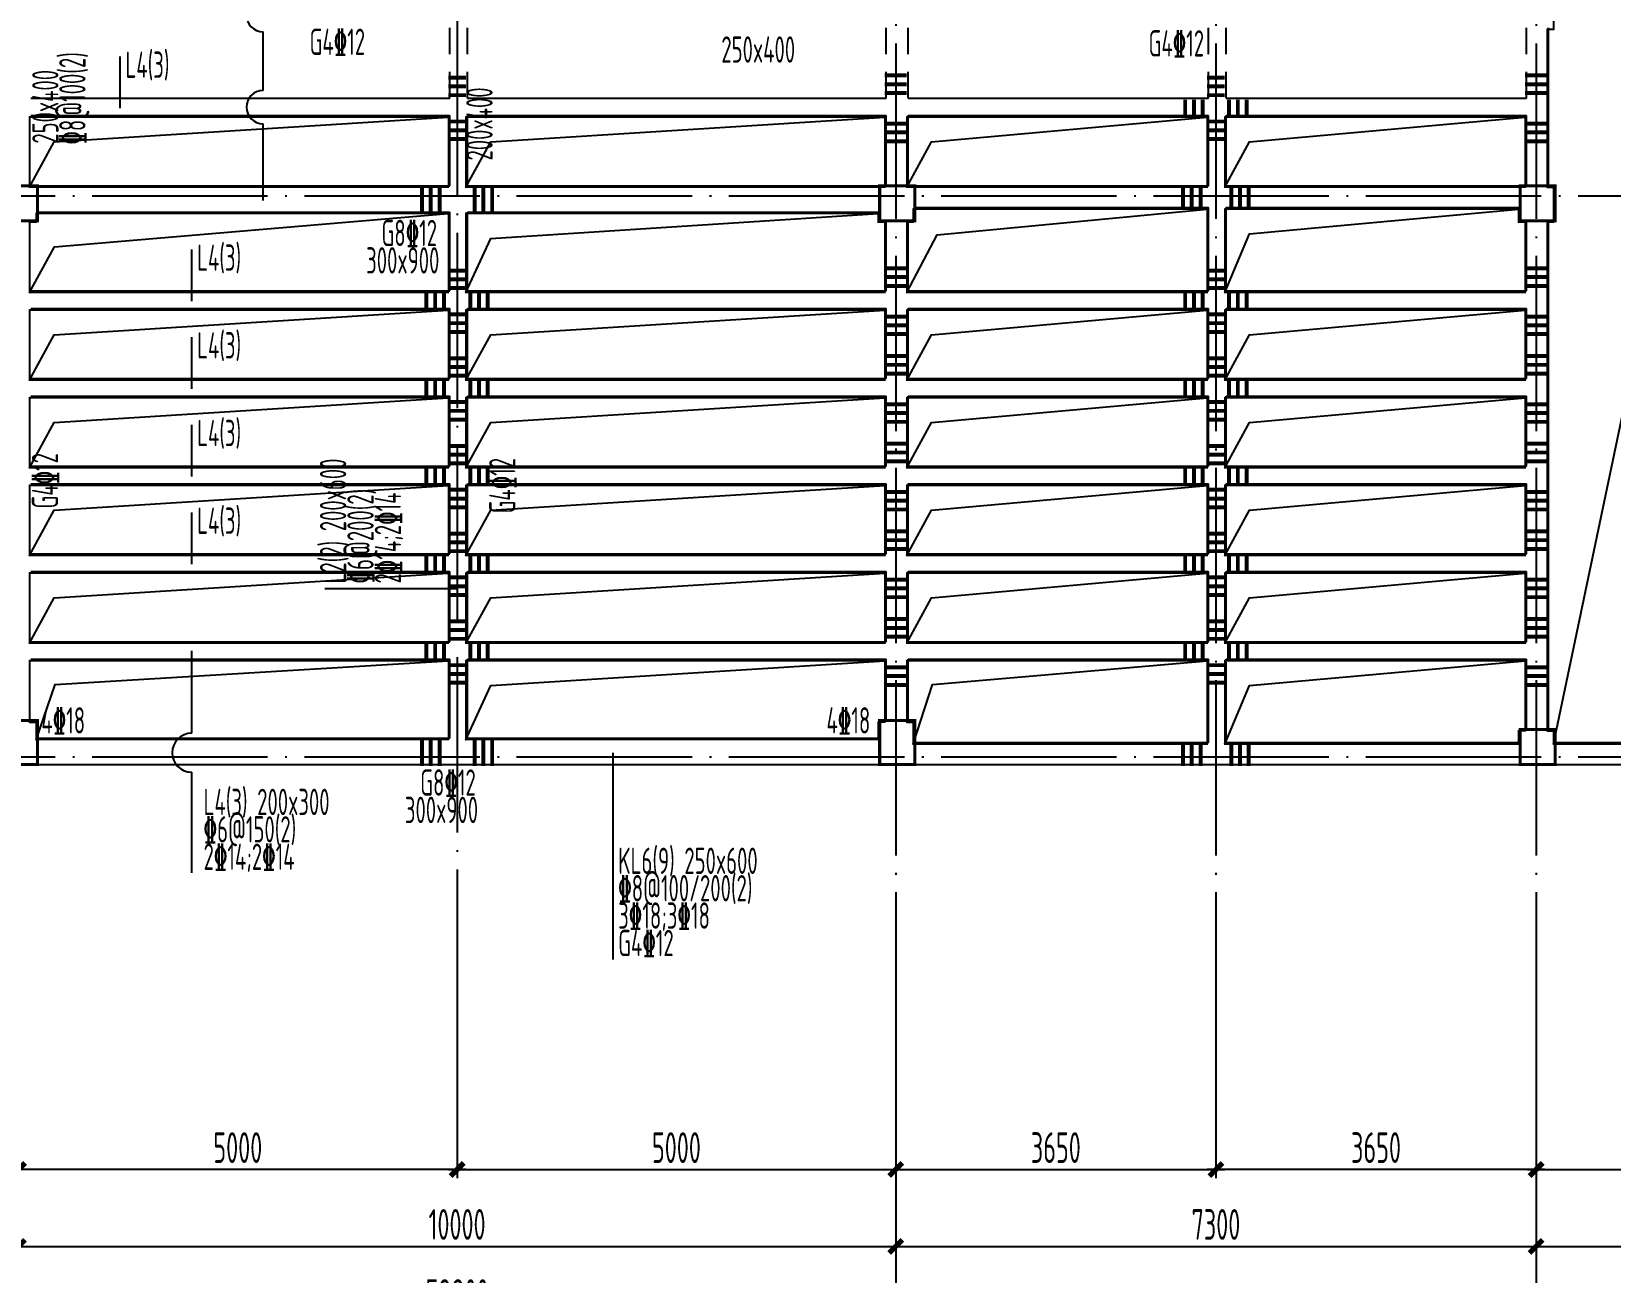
# Model space of a CAD drawing. Extents: x -472319 to -112444, y -516749 to -5704.
# Drawn here: x -184100 to -166102, y -383615 to -369464 of the extents above; entities that cross this region are included whole.
import ezdxf

# ---------------------------------------------------------------- set-up
doc = ezdxf.new("R2010")
doc.units = 0
doc.header["$LTSCALE"] = 100
doc.header["$MEASUREMENT"] = 0
for name, pattern in [('3', [5, 3, -2]), ('CENTER', [2, 1.25, -0.25, 0.25, -0.25]), ('DOTE', [2.42, 2, -0.2, 0.02, -0.2])]:
    doc.linetypes.add(name, pattern=pattern)
for name, color, linetype in [('1301', 24, 'Continuous'), ('AXIS', 3, 'Continuous'), ('DOTE', 1, 'CENTER'), ('S_BEAM', 4, 'Continuous'), ('S_BEAMDASH', 134, '3'), ('S_BEAMDIMLOCAL', 7, 'Continuous'), ('S_BEAMDIMLOCALVER', 7, 'Continuous'), ('S_BEAMDIMMASS', 2, 'Continuous'), ('S_BEAMDIMMASSVER', 2, 'Continuous'), ('S_CL', 2, 'Continuous'), ('S_HOLE', 253, 'Continuous'), ('S_SUBBEAMHOOP', 1, 'Continuous'), ('S_SUBBEAMLABEL', 7, 'Continuous'), ('洞口边线', 7, 'Continuous')]:
    doc.layers.add(name, color=color, linetype=linetype)
doc.styles.add('HZ', font='tssdeng.shx', dxfattribs={"width": 0.6, "height": 350, "bigfont": 'a.shx'})
doc.styles.get("Standard").update_dxf_attribs({"font": 'tssdeng.shx', "width": 0.6, "bigfont": 'a.shx'})
doc.dimstyles.new('DIMN', dxfattribs={"dimtxt": 350, "dimasz": 150, "dimexe": 100, "dimexo": 100, "dimgap": 75, "dimtad": 1, "dimdec": 0, "dimzin": 0, "dimdsep": 46, "dimtxsty": 'HZ', "dimblk": 'ARCHTICK', "dimcen": 0.09, "dimdle": 100, "dimclrd": 3, "dimclre": 3, "dimclrt": 7, "dimazin": 2, "dimtfac": 1, "dimtdec": 0, "dimtmove": 2, "dimatfit": 3, "dimldrblk": 'ARCHTICK', "dimfxl": 1, "dimtolj": 1, "dimtzin": 0, "dimarcsym": 0})

# ---------------------------------------------------------------- blocks, each defined once
blk = doc.blocks.new('_ArchTick')
at = {"color": 0, "linetype": 'ByBlock', "const_width": 0.4}
blk.add_lwpolyline([(-0.5, -0.5), (0.5, 0.5)], dxfattribs=at)
blk = doc.blocks.new('*D1414')
at = {"layer": 'AXIS', "color": 3, "lineweight": -2, "transparency": 16777216}
for p, q in [((-184249, -382170), (-184249, -383418)), ((-174249, -382170), (-174249, -383418)), ((-184349, -383318), (-174149, -383318))]:
    blk.add_line(p, q, dxfattribs=at)
at = {"layer": 'Defpoints', "color": 0, "transparency": 16777216}
for p in [(-184249, -382070), (-174249, -382070), (-174249, -383318)]:
    blk.add_point(p, dxfattribs=at)
at = {"layer": 'AXIS', "color": 3, "lineweight": -2, "transparency": 16777216, "xscale": 150, "yscale": 150, "zscale": 150, "rotation": 180}
blk.add_blockref('_ArchTick', (-184249, -383318), dxfattribs=at)
at = {"layer": 'AXIS', "color": 3, "lineweight": -2, "transparency": 16777216, "xscale": 150, "yscale": 150, "zscale": 150}
blk.add_blockref('_ArchTick', (-174249, -383318), dxfattribs=at)
at = {"layer": 'AXIS', "color": 7, "transparency": 16777216, "insert": (-179249, -383068), "char_height": 350, "attachment_point": 5, "style": 'HZ'}
blk.add_mtext('\\A1;10000', dxfattribs=at)
blk = doc.blocks.new('*D1415')
at = {"layer": 'AXIS', "color": 3, "lineweight": -2, "transparency": 16777216}
for p, q in [((-174249, -382170), (-174249, -383418)), ((-166949, -382170), (-166949, -383418)), ((-174349, -383318), (-166849, -383318))]:
    blk.add_line(p, q, dxfattribs=at)
at = {"layer": 'Defpoints', "color": 0, "transparency": 16777216}
for p in [(-174249, -382070), (-166949, -382070), (-166949, -383318)]:
    blk.add_point(p, dxfattribs=at)
at = {"layer": 'AXIS', "color": 3, "lineweight": -2, "transparency": 16777216, "xscale": 150, "yscale": 150, "zscale": 150, "rotation": 180}
blk.add_blockref('_ArchTick', (-174249, -383318), dxfattribs=at)
at = {"layer": 'AXIS', "color": 3, "lineweight": -2, "transparency": 16777216, "xscale": 150, "yscale": 150, "zscale": 150}
blk.add_blockref('_ArchTick', (-166949, -383318), dxfattribs=at)
at = {"layer": 'AXIS', "color": 7, "transparency": 16777216, "insert": (-170599, -383068), "char_height": 350, "attachment_point": 5, "style": 'HZ'}
blk.add_mtext('\\A1;7300', dxfattribs=at)
blk = doc.blocks.new('*D1416')
at = {"layer": 'AXIS', "color": 3, "lineweight": -2, "transparency": 16777216}
for p, q in [((-166949, -382170), (-166949, -383418)), ((-159649, -382170), (-159649, -383418)), ((-167049, -383318), (-159549, -383318))]:
    blk.add_line(p, q, dxfattribs=at)
at = {"layer": 'Defpoints', "color": 0, "transparency": 16777216}
for p in [(-166949, -382070), (-159649, -382070), (-159649, -383318)]:
    blk.add_point(p, dxfattribs=at)
at = {"layer": 'AXIS', "color": 3, "lineweight": -2, "transparency": 16777216, "xscale": 150, "yscale": 150, "zscale": 150, "rotation": 180}
blk.add_blockref('_ArchTick', (-166949, -383318), dxfattribs=at)
at = {"layer": 'AXIS', "color": 3, "lineweight": -2, "transparency": 16777216, "xscale": 150, "yscale": 150, "zscale": 150}
blk.add_blockref('_ArchTick', (-159649, -383318), dxfattribs=at)
at = {"layer": 'AXIS', "color": 7, "transparency": 16777216, "insert": (-163299, -383068), "char_height": 350, "attachment_point": 5, "style": 'HZ'}
blk.add_mtext('\\A1;7300', dxfattribs=at)
blk = doc.blocks.new('*D1419')
at = {"layer": 'AXIS', "color": 3, "lineweight": -2, "transparency": 16777216}
for p, q in [((-209149, -382170), (-209149, -384218)), ((-149349, -382170), (-149349, -384218)), ((-209249, -384118), (-149249, -384118))]:
    blk.add_line(p, q, dxfattribs=at)
at = {"layer": 'Defpoints', "color": 0, "transparency": 16777216}
for p in [(-209149, -382070), (-149349, -382070), (-149349, -384118)]:
    blk.add_point(p, dxfattribs=at)
at = {"layer": 'AXIS', "color": 3, "lineweight": -2, "transparency": 16777216, "xscale": 150, "yscale": 150, "zscale": 150, "rotation": 180}
blk.add_blockref('_ArchTick', (-209149, -384118), dxfattribs=at)
at = {"layer": 'AXIS', "color": 3, "lineweight": -2, "transparency": 16777216, "xscale": 150, "yscale": 150, "zscale": 150}
blk.add_blockref('_ArchTick', (-149349, -384118), dxfattribs=at)
at = {"layer": 'AXIS', "color": 7, "transparency": 16777216, "insert": (-179249, -383868), "char_height": 350, "attachment_point": 5, "style": 'HZ'}
blk.add_mtext('\\A1;59800', dxfattribs=at)
blk = doc.blocks.new('*D1468')
at = {"layer": '1301', "color": 3, "lineweight": -2, "transparency": 16777216}
for p, q in [((-184249, -380868), (-184249, -382542)), ((-179249, -380868), (-179249, -382542)), ((-179149, -382442), (-184349, -382442))]:
    blk.add_line(p, q, dxfattribs=at)
at = {"layer": 'Defpoints', "color": 0, "transparency": 16777216}
for p in [(-184249, -380768), (-179249, -380768), (-184249, -382442)]:
    blk.add_point(p, dxfattribs=at)
at = {"layer": '1301', "color": 3, "lineweight": -2, "transparency": 16777216, "xscale": 150, "yscale": 150, "zscale": 150, "rotation": 180}
blk.add_blockref('_ArchTick', (-184249, -382442), dxfattribs=at)
at = {"layer": '1301', "color": 3, "lineweight": -2, "transparency": 16777216, "xscale": 150, "yscale": 150, "zscale": 150}
blk.add_blockref('_ArchTick', (-179249, -382442), dxfattribs=at)
at = {"layer": '1301', "color": 7, "transparency": 16777216, "insert": (-181749, -382192), "char_height": 350, "attachment_point": 5, "style": 'HZ'}
blk.add_mtext('\\A1;5000', dxfattribs=at)
blk = doc.blocks.new('*D1469')
at = {"layer": '1301', "color": 3, "lineweight": -2, "transparency": 16777216}
for p, q in [((-179249, -380868), (-179249, -382542)), ((-174249, -380868), (-174249, -382542)), ((-179349, -382442), (-174149, -382442))]:
    blk.add_line(p, q, dxfattribs=at)
at = {"layer": 'Defpoints', "color": 0, "transparency": 16777216}
for p in [(-179249, -380768), (-174249, -380768), (-174249, -382442)]:
    blk.add_point(p, dxfattribs=at)
at = {"layer": '1301', "color": 3, "lineweight": -2, "transparency": 16777216, "xscale": 150, "yscale": 150, "zscale": 150, "rotation": 180}
blk.add_blockref('_ArchTick', (-179249, -382442), dxfattribs=at)
at = {"layer": '1301', "color": 3, "lineweight": -2, "transparency": 16777216, "xscale": 150, "yscale": 150, "zscale": 150}
blk.add_blockref('_ArchTick', (-174249, -382442), dxfattribs=at)
at = {"layer": '1301', "color": 7, "transparency": 16777216, "insert": (-176749, -382192), "char_height": 350, "attachment_point": 5, "style": 'HZ'}
blk.add_mtext('\\A1;5000', dxfattribs=at)
blk = doc.blocks.new('*D1424')
at = {"layer": '1301', "color": 3, "lineweight": -2, "transparency": 16777216}
for p, q in [((-170599, -380860), (-170599, -382542)), ((-166949, -380860), (-166949, -382542)), ((-166849, -382442), (-170699, -382442))]:
    blk.add_line(p, q, dxfattribs=at)
at = {"layer": 'Defpoints', "color": 0, "transparency": 16777216}
for p in [(-170599, -380760), (-166949, -380760), (-170599, -382442)]:
    blk.add_point(p, dxfattribs=at)
at = {"layer": '1301', "color": 3, "lineweight": -2, "transparency": 16777216, "xscale": 150, "yscale": 150, "zscale": 150, "rotation": 180}
blk.add_blockref('_ArchTick', (-170599, -382442), dxfattribs=at)
at = {"layer": '1301', "color": 3, "lineweight": -2, "transparency": 16777216, "xscale": 150, "yscale": 150, "zscale": 150}
blk.add_blockref('_ArchTick', (-166949, -382442), dxfattribs=at)
at = {"layer": '1301', "color": 7, "transparency": 16777216, "insert": (-168774, -382192), "char_height": 350, "attachment_point": 5, "style": 'HZ'}
blk.add_mtext('\\A1;3650', dxfattribs=at)
blk = doc.blocks.new('*D1425')
at = {"layer": '1301', "color": 3, "lineweight": -2, "transparency": 16777216}
for p, q in [((-174249, -380860), (-174249, -382542)), ((-170599, -380860), (-170599, -382542)), ((-174349, -382442), (-170499, -382442))]:
    blk.add_line(p, q, dxfattribs=at)
at = {"layer": 'Defpoints', "color": 0, "transparency": 16777216}
for p in [(-174249, -380760), (-170599, -380760), (-170599, -382442)]:
    blk.add_point(p, dxfattribs=at)
at = {"layer": '1301', "color": 3, "lineweight": -2, "transparency": 16777216, "xscale": 150, "yscale": 150, "zscale": 150, "rotation": 180}
blk.add_blockref('_ArchTick', (-174249, -382442), dxfattribs=at)
at = {"layer": '1301', "color": 3, "lineweight": -2, "transparency": 16777216, "xscale": 150, "yscale": 150, "zscale": 150}
blk.add_blockref('_ArchTick', (-170599, -382442), dxfattribs=at)
at = {"layer": '1301', "color": 7, "transparency": 16777216, "insert": (-172424, -382192), "char_height": 350, "attachment_point": 5, "style": 'HZ'}
blk.add_mtext('\\A1;3650', dxfattribs=at)
blk = doc.blocks.new('*D1427')
at = {"layer": '1301', "color": 3, "lineweight": -2, "transparency": 16777216}
for p, q in [((-166949, -380860), (-166949, -382542)), ((-163299, -380860), (-163299, -382542)), ((-167049, -382442), (-163199, -382442))]:
    blk.add_line(p, q, dxfattribs=at)
at = {"layer": 'Defpoints', "color": 0, "transparency": 16777216}
for p in [(-166949, -380760), (-163299, -380760), (-163299, -382442)]:
    blk.add_point(p, dxfattribs=at)
at = {"layer": '1301', "color": 3, "lineweight": -2, "transparency": 16777216, "xscale": 150, "yscale": 150, "zscale": 150, "rotation": 180}
blk.add_blockref('_ArchTick', (-166949, -382442), dxfattribs=at)
at = {"layer": '1301', "color": 3, "lineweight": -2, "transparency": 16777216, "xscale": 150, "yscale": 150, "zscale": 150}
blk.add_blockref('_ArchTick', (-163299, -382442), dxfattribs=at)
at = {"layer": '1301', "color": 7, "transparency": 16777216, "insert": (-165124, -382192), "char_height": 350, "attachment_point": 5, "style": 'HZ'}
blk.add_mtext('\\A1;3650', dxfattribs=at)

msp = doc.modelspace()

# ---------------------------------------------------------------- linework, layer by layer
at = {"layer": 'AXIS'}
for p, q in [((-174249.329, -382070.283), (-174249.329, -384482.578)), ((-166949.329, -382070.283), (-166949.329, -384482.578))]:
    msp.add_line(p, q, dxfattribs=at)
at = {"layer": 'DOTE', "linetype": 'DOTE', "ltscale": 10}
for p, q in [((-174249.329, -359920.242), (-174249.329, -382070.283)), ((-170599.329, -359920.242), (-170599.329, -382070.283)), ((-166949.329, -359920.242), (-166949.329, -382070.283)), ((-179249.329, -369339.891), (-179249.329, -382070.283)), ((-147530.518, -371339.891), (-210823.148, -371339.891)), ((-147530.518, -377739.891), (-210823.148, -377739.891))]:
    msp.add_line(p, q, dxfattribs=at)
at = {"layer": 'S_BEAM'}
for p, q in [((-166806.828, -370322.391), (-166806.828, -369422.391)), ((-184106.83, -370222.391), (-179331.828, -370222.391)), ((-179131.828, -370222.391), (-174356.828, -370222.391)), ((-174106.828, -370222.391), (-170681.828, -370222.391)), ((-170481.828, -370222.391), (-167056.828, -370222.391)), ((-166806.828, -371222.391), (-166806.828, -370322.391)), ((-184106.83, -370422.391), (-179331.828, -370422.391)), ((-179331.828, -371222.391), (-179331.828, -370422.391)), ((-179131.828, -371222.391), (-179131.828, -370422.391)), ((-179131.828, -370422.391), (-174356.828, -370422.391)), ((-174356.828, -371222.391), (-174356.828, -370422.391)), ((-174106.828, -371222.391), (-174106.828, -370422.391)), ((-174106.828, -370422.391), (-170681.828, -370422.391)), ((-170681.828, -371222.391), (-170681.828, -370422.391)), ((-170481.828, -371222.391), (-170481.828, -370422.391)), ((-170481.828, -370422.391), (-167056.828, -370422.391)), ((-167056.828, -371222.391), (-167056.828, -370422.391)), ((-184031.83, -371222.391), (-179331.828, -371222.391)), ((-179131.828, -371222.391), (-174431.828, -371222.391)), ((-174031.828, -371222.391), (-170681.828, -371222.391)), ((-170481.828, -371222.391), (-167131.828, -371222.391)), ((-174031.828, -371472.391), (-170681.828, -371472.391)), ((-170681.828, -372422.391), (-170681.828, -371472.391)), ((-170481.828, -371472.391), (-167131.828, -371472.391)), ((-170481.828, -372422.391), (-170481.828, -371472.391)), ((-184031.83, -371522.391), (-179331.828, -371522.391)), ((-179331.828, -372422.391), (-179331.828, -371522.391)), ((-179131.828, -371522.391), (-174431.828, -371522.391)), ((-179131.828, -372422.391), (-179131.828, -371522.391)), ((-174356.828, -372422.391), (-174356.828, -371622.391)), ((-174106.828, -372422.391), (-174106.828, -371622.391)), ((-167056.828, -372422.391), (-167056.828, -371622.391)), ((-166806.828, -372522.391), (-166806.828, -371622.391)), ((-184106.83, -372422.391), (-179331.828, -372422.391)), ((-179131.828, -372422.391), (-174356.828, -372422.391)), ((-174106.828, -372422.391), (-170681.828, -372422.391)), ((-170481.828, -372422.391), (-167056.828, -372422.391)), ((-166806.828, -373522.391), (-166806.828, -372522.391)), ((-184106.83, -372622.391), (-179331.828, -372622.391)), ((-179331.828, -373422.391), (-179331.828, -372622.391)), ((-179131.828, -373422.391), (-179131.828, -372622.391)), ((-179131.828, -372622.391), (-174356.828, -372622.391)), ((-174356.828, -373422.391), (-174356.828, -372622.391)), ((-174106.828, -373422.391), (-174106.828, -372622.391)), ((-174106.828, -372622.391), (-170681.828, -372622.391)), ((-170681.828, -373422.391), (-170681.828, -372622.391)), ((-170481.828, -373422.391), (-170481.828, -372622.391)), ((-170481.828, -372622.391), (-167056.828, -372622.391)), ((-167056.828, -373422.391), (-167056.828, -372622.391)), ((-184106.83, -373422.391), (-179331.828, -373422.391)), ((-179131.828, -373422.391), (-174356.828, -373422.391)), ((-174106.828, -373422.391), (-170681.828, -373422.391)), ((-170481.828, -373422.391), (-167056.828, -373422.391)), ((-184106.83, -373622.391), (-179331.828, -373622.391)), ((-179331.828, -374422.391), (-179331.828, -373622.391)), ((-179131.828, -374422.391), (-179131.828, -373622.391)), ((-179131.828, -373622.391), (-174356.828, -373622.391)), ((-174356.828, -374422.391), (-174356.828, -373622.391)), ((-174106.828, -374422.391), (-174106.828, -373622.391)), ((-174106.828, -373622.391), (-170681.828, -373622.391)), ((-170681.828, -374422.391), (-170681.828, -373622.391)), ((-170481.828, -374422.391), (-170481.828, -373622.391)), ((-170481.828, -373622.391), (-167056.828, -373622.391)), ((-167056.828, -374422.391), (-167056.828, -373622.391)), ((-166806.828, -374522.391), (-166806.828, -373522.391)), ((-184106.83, -374422.391), (-179331.828, -374422.391)), ((-179131.828, -374422.391), (-174356.828, -374422.391)), ((-174106.828, -374422.391), (-170681.828, -374422.391)), ((-170481.828, -374422.391), (-167056.828, -374422.391)), ((-166806.828, -375522.391), (-166806.828, -374522.391)), ((-184106.83, -374622.391), (-179331.828, -374622.391)), ((-179331.828, -375422.391), (-179331.828, -374622.391)), ((-179131.828, -375422.391), (-179131.828, -374622.391)), ((-179131.828, -374622.391), (-174356.828, -374622.391)), ((-174356.828, -375422.391), (-174356.828, -374622.391)), ((-174106.828, -375422.391), (-174106.828, -374622.391)), ((-174106.828, -374622.391), (-170681.828, -374622.391)), ((-170681.828, -375422.391), (-170681.828, -374622.391)), ((-170481.828, -375422.391), (-170481.828, -374622.391)), ((-170481.828, -374622.391), (-167056.828, -374622.391)), ((-167056.828, -375422.391), (-167056.828, -374622.391)), ((-184106.83, -375422.391), (-179331.828, -375422.391)), ((-179131.828, -375422.391), (-174356.828, -375422.391)), ((-174106.828, -375422.391), (-170681.828, -375422.391)), ((-170481.828, -375422.391), (-167056.828, -375422.391)), ((-166806.828, -376522.391), (-166806.828, -375522.391)), ((-184106.83, -375622.391), (-179331.828, -375622.391)), ((-179331.828, -376422.391), (-179331.828, -375622.391)), ((-179131.828, -376422.391), (-179131.828, -375622.391)), ((-179131.828, -375622.391), (-174356.828, -375622.391)), ((-174356.828, -376422.391), (-174356.828, -375622.391)), ((-174106.828, -376422.391), (-174106.828, -375622.391)), ((-174106.828, -375622.391), (-170681.828, -375622.391)), ((-170681.828, -376422.391), (-170681.828, -375622.391)), ((-170481.828, -376422.391), (-170481.828, -375622.391)), ((-170481.828, -375622.391), (-167056.828, -375622.391)), ((-167056.828, -376422.391), (-167056.828, -375622.391)), ((-184106.83, -376422.391), (-179331.828, -376422.391)), ((-179131.828, -376422.391), (-174356.828, -376422.391)), ((-174106.828, -376422.391), (-170681.828, -376422.391)), ((-170481.828, -376422.391), (-167056.828, -376422.391)), ((-184106.83, -376622.391), (-179331.828, -376622.391)), ((-179331.828, -377522.391), (-179331.828, -376622.391)), ((-179131.828, -377522.391), (-179131.828, -376622.391)), ((-179131.828, -376622.391), (-174356.828, -376622.391)), ((-174356.828, -377322.391), (-174356.828, -376622.391)), ((-174106.828, -377322.391), (-174106.828, -376622.391)), ((-174106.828, -376622.391), (-170681.828, -376622.391)), ((-170681.828, -377572.391), (-170681.828, -376622.391)), ((-170481.828, -377572.391), (-170481.828, -376622.391)), ((-170481.828, -376622.391), (-167056.828, -376622.391)), ((-167056.828, -377422.391), (-167056.828, -376622.391)), ((-166806.828, -377422.391), (-166806.828, -376522.391)), ((-184031.83, -377522.391), (-179331.828, -377522.391)), ((-179131.828, -377522.391), (-174431.828, -377522.391)), ((-174031.828, -377572.391), (-170681.828, -377572.391)), ((-170481.828, -377572.391), (-167131.828, -377572.391)), ((-166731.828, -377572.391), (-163281.828, -377572.391)), ((-184031.83, -377822.391), (-179231.828, -377822.391)), ((-179231.828, -377822.391), (-174431.828, -377822.391)), ((-174031.828, -377822.391), (-170581.828, -377822.391)), ((-170581.828, -377822.391), (-167131.828, -377822.391)), ((-166731.828, -377822.391), (-163281.828, -377822.391))]:
    msp.add_line(p, q, dxfattribs=at)
at = {"layer": 'S_BEAMDASH'}
for p, q in [((-179331.828, -370222.391), (-179331.828, -369422.391)), ((-179131.828, -370222.391), (-179131.828, -369422.391)), ((-174356.828, -370222.391), (-174356.828, -369422.391)), ((-174106.828, -370222.391), (-174106.828, -369422.391)), ((-170681.828, -370222.391), (-170681.828, -369422.391)), ((-170481.828, -370222.391), (-170481.828, -369422.391)), ((-167056.828, -370222.391), (-167056.828, -369422.391))]:
    msp.add_line(p, q, dxfattribs=at)
at = {"layer": 'S_BEAMDIMMASS'}
for p, q in [((-181460.331, -370136.127), (-181460.331, -369466.656)), ((-183090.831, -370339.892), (-183090.831, -369750.142)), ((-181460.331, -371389.892), (-181460.331, -370516.656)), ((-182273.831, -372539.892), (-182273.831, -371950.142)), ((-182273.831, -373539.892), (-182273.831, -372950.142)), ((-182273.831, -374539.892), (-182273.831, -373950.142)), ((-182273.831, -375539.892), (-182273.831, -374950.142)), ((-182273.831, -377466.022), (-182273.831, -376528.392)), ((-177473.831, -377689.892), (-177473.831, -380046.892)), ((-182273.831, -379059.392), (-182273.831, -377911.761))]:
    msp.add_line(p, q, dxfattribs=at)
msp.add_arc((-182273.831, -377688.892), 222.869, 90, 270, dxfattribs=at)
at = {"layer": 'S_BEAMDIMMASSVER'}
msp.add_line((-179249.329, -375819.892), (-180755.579, -375819.892), dxfattribs=at)
at = {"layer": 'S_CL', "const_width": 35}
for points in [[(-184031.83, -371622.391), (-184031.83, -371222.391), (-184431.83, -371222.391), (-184431.83, -371622.391)], [(-174031.828, -371622.391), (-174031.828, -371222.391), (-174431.828, -371222.391), (-174431.828, -371622.391)], [(-166731.828, -371622.391), (-166731.828, -371222.391), (-167131.828, -371222.391), (-167131.828, -371622.391)], [(-184031.83, -377822.391), (-184031.83, -377322.391), (-184431.83, -377322.391), (-184431.83, -377822.391)], [(-174031.828, -377822.391), (-174031.828, -377322.391), (-174431.828, -377322.391), (-174431.828, -377822.391)], [(-166731.828, -377822.391), (-166731.828, -377422.391), (-167131.828, -377422.391), (-167131.828, -377822.391)]]:
    msp.add_lwpolyline(points, close=True, dxfattribs=at)
at = {"layer": 'S_HOLE', "const_width": 18}
msp.add_lwpolyline([(-159849.329, -363089.891), (-166749.329, -363089.891), (-166749.329, -363239.891), (-166824.329, -363239.891), (-166824.329, -369039.892), (-166824.329, -369039.892), (-166749.329, -369039.892), (-166749.329, -369439.892), (-166824.329, -369439.892), (-166824.329, -371239.892), (-166749.329, -371239.892), (-166749.329, -371639.892), (-166824.329, -371639.892), (-166824.329, -377439.892), (-166749.329, -377439.892), (-166749.329, -377589.892), (-159849.329, -377589.892)], dxfattribs=at)
for points in [[(-184124.331, -371239.892), (-179349.329, -371239.892), (-179349.329, -370439.892), (-184124.331, -370439.892), (-184124.331, -371239.892)], [(-179149.329, -371239.892), (-174374.329, -371239.892), (-174374.329, -370439.892), (-179149.329, -370439.892), (-179149.329, -371239.892)], [(-174124.329, -371239.892), (-170699.329, -371239.892), (-170699.329, -370439.892), (-174124.329, -370439.892), (-174124.329, -371239.892)], [(-170499.329, -371239.892), (-167074.329, -371239.892), (-167074.329, -370439.892), (-170499.329, -370439.892), (-170499.329, -371239.892)], [(-184124.331, -372439.892), (-179349.329, -372439.892), (-179349.329, -371539.892), (-184049.331, -371539.892), (-184049.331, -371639.892), (-184124.331, -371639.892), (-184124.331, -372439.892)], [(-179149.329, -372439.892), (-174374.329, -372439.892), (-174374.329, -371639.892), (-174449.329, -371639.892), (-174449.329, -371539.892), (-179149.329, -371539.892), (-179149.329, -372439.892)], [(-174124.329, -372439.892), (-170699.329, -372439.892), (-170699.329, -371489.892), (-174049.329, -371489.892), (-174049.329, -371639.892), (-174124.329, -371639.892), (-174124.329, -372439.892)], [(-170499.329, -372439.892), (-167074.329, -372439.892), (-167074.329, -371639.892), (-167149.329, -371639.892), (-167149.329, -371489.892), (-170499.329, -371489.892), (-170499.329, -372439.892)], [(-184124.331, -373439.892), (-179349.329, -373439.892), (-179349.329, -372639.892), (-184124.331, -372639.892), (-184124.331, -373439.892)], [(-179149.329, -373439.892), (-174374.329, -373439.892), (-174374.329, -372639.892), (-179149.329, -372639.892), (-179149.329, -373439.892)], [(-174124.329, -373439.892), (-170699.329, -373439.892), (-170699.329, -372639.892), (-174124.329, -372639.892), (-174124.329, -373439.892)], [(-170499.329, -373439.892), (-167074.329, -373439.892), (-167074.329, -372639.892), (-170499.329, -372639.892), (-170499.329, -373439.892)], [(-184124.331, -374439.892), (-179349.329, -374439.892), (-179349.329, -373639.892), (-184124.331, -373639.892), (-184124.331, -374439.892)], [(-179149.329, -374439.892), (-174374.329, -374439.892), (-174374.329, -373639.892), (-179149.329, -373639.892), (-179149.329, -374439.892)], [(-174124.329, -374439.892), (-170699.329, -374439.892), (-170699.329, -373639.892), (-174124.329, -373639.892), (-174124.329, -374439.892)], [(-170499.329, -374439.892), (-167074.329, -374439.892), (-167074.329, -373639.892), (-170499.329, -373639.892), (-170499.329, -374439.892)], [(-184124.331, -375439.892), (-179349.329, -375439.892), (-179349.329, -374639.892), (-184124.331, -374639.892), (-184124.331, -375439.892)], [(-179149.329, -375439.892), (-174374.329, -375439.892), (-174374.329, -374639.892), (-179149.329, -374639.892), (-179149.329, -375439.892)], [(-174124.329, -375439.892), (-170699.329, -375439.892), (-170699.329, -374639.892), (-174124.329, -374639.892), (-174124.329, -375439.892)], [(-170499.329, -375439.892), (-167074.329, -375439.892), (-167074.329, -374639.892), (-170499.329, -374639.892), (-170499.329, -375439.892)], [(-184124.331, -376439.892), (-179349.329, -376439.892), (-179349.329, -375639.892), (-184124.331, -375639.892), (-184124.331, -376439.892)], [(-179149.329, -376439.892), (-174374.329, -376439.892), (-174374.329, -375639.892), (-179149.329, -375639.892), (-179149.329, -376439.892)], [(-174124.329, -376439.892), (-170699.329, -376439.892), (-170699.329, -375639.892), (-174124.329, -375639.892), (-174124.329, -376439.892)], [(-170499.329, -376439.892), (-167074.329, -376439.892), (-167074.329, -375639.892), (-170499.329, -375639.892), (-170499.329, -376439.892)], [(-184124.331, -377339.892), (-184049.331, -377339.892), (-184049.331, -377539.892), (-179349.329, -377539.892), (-179349.329, -376639.892), (-184124.331, -376639.892), (-184124.331, -377339.892)], [(-179149.329, -377539.892), (-174449.329, -377539.892), (-174449.329, -377339.892), (-174374.329, -377339.892), (-174374.329, -376639.892), (-179149.329, -376639.892), (-179149.329, -377539.892)], [(-174124.329, -377339.892), (-174049.329, -377339.892), (-174049.329, -377589.892), (-170699.329, -377589.892), (-170699.329, -376639.892), (-174124.329, -376639.892), (-174124.329, -377339.892)], [(-170499.329, -377589.892), (-167149.329, -377589.892), (-167149.329, -377439.892), (-167074.329, -377439.892), (-167074.329, -376639.892), (-170499.329, -376639.892), (-170499.329, -377589.892)]]:
    msp.add_lwpolyline(points, close=True, dxfattribs=at)
at = {"layer": 'S_SUBBEAMHOOP', "const_width": 44.9}
for points in [[(-179349.329, -369989.892), (-179149.329, -369989.892)], [(-174374.329, -369964.892), (-174124.329, -369964.892)], [(-170699.329, -369989.892), (-170499.329, -369989.892)], [(-167074.329, -369964.892), (-166824.329, -369964.892)], [(-179349.329, -370089.892), (-179149.329, -370089.892)], [(-179349.329, -370189.892), (-179149.329, -370189.892)], [(-174374.329, -370064.892), (-174124.329, -370064.892)], [(-174374.329, -370164.892), (-174124.329, -370164.892)], [(-170699.329, -370089.892), (-170499.329, -370089.892)], [(-170699.329, -370189.892), (-170499.329, -370189.892)], [(-167074.329, -370064.892), (-166824.329, -370064.892)], [(-167074.329, -370164.892), (-166824.329, -370164.892)], [(-170949.329, -370239.892), (-170949.329, -370439.892)], [(-170849.329, -370239.892), (-170849.329, -370439.892)], [(-170749.329, -370239.892), (-170749.329, -370439.892)], [(-170449.329, -370239.892), (-170449.329, -370439.892)], [(-170349.329, -370239.892), (-170349.329, -370439.892)], [(-170249.329, -370239.892), (-170249.329, -370439.892)], [(-179349.329, -370489.892), (-179149.329, -370489.892)], [(-179349.329, -370589.892), (-179149.329, -370589.892)], [(-174374.329, -370514.892), (-174124.329, -370514.892)], [(-170699.329, -370489.892), (-170499.329, -370489.892)], [(-170699.329, -370589.892), (-170499.329, -370589.892)], [(-167074.329, -370514.892), (-166824.329, -370514.892)], [(-179349.329, -370689.892), (-179149.329, -370689.892)], [(-174374.329, -370614.892), (-174124.329, -370614.892)], [(-174374.329, -370714.892), (-174124.329, -370714.892)], [(-170699.329, -370689.892), (-170499.329, -370689.892)], [(-167074.329, -370614.892), (-166824.329, -370614.892)], [(-167074.329, -370714.892), (-166824.329, -370714.892)], [(-179649.329, -371239.892), (-179649.329, -371539.892)], [(-179549.329, -371239.892), (-179549.329, -371539.892)], [(-179449.329, -371239.892), (-179449.329, -371539.892)], [(-179049.329, -371239.892), (-179049.329, -371539.892)], [(-178949.329, -371239.892), (-178949.329, -371539.892)], [(-178849.329, -371239.892), (-178849.329, -371539.892)], [(-170974.329, -371239.892), (-170974.329, -371489.892)], [(-170874.329, -371239.892), (-170874.329, -371489.892)], [(-170774.329, -371239.892), (-170774.329, -371489.892)], [(-170424.329, -371239.892), (-170424.329, -371489.892)], [(-170324.329, -371239.892), (-170324.329, -371489.892)], [(-170224.329, -371239.892), (-170224.329, -371489.892)], [(-179349.329, -372189.892), (-179149.329, -372189.892)], [(-174374.329, -372164.892), (-174124.329, -372164.892)], [(-170699.329, -372189.892), (-170499.329, -372189.892)], [(-167074.329, -372164.892), (-166824.329, -372164.892)], [(-179349.329, -372289.892), (-179149.329, -372289.892)], [(-179349.329, -372389.892), (-179149.329, -372389.892)], [(-174374.329, -372264.892), (-174124.329, -372264.892)], [(-174374.329, -372364.892), (-174124.329, -372364.892)], [(-170699.329, -372289.892), (-170499.329, -372289.892)], [(-170699.329, -372389.892), (-170499.329, -372389.892)], [(-167074.329, -372264.892), (-166824.329, -372264.892)], [(-167074.329, -372364.892), (-166824.329, -372364.892)], [(-179599.329, -372439.892), (-179599.329, -372639.892)], [(-179499.329, -372439.892), (-179499.329, -372639.892)], [(-179399.329, -372439.892), (-179399.329, -372639.892)], [(-179099.329, -372439.892), (-179099.329, -372639.892)], [(-178999.329, -372439.892), (-178999.329, -372639.892)], [(-178899.329, -372439.892), (-178899.329, -372639.892)], [(-170949.329, -372439.892), (-170949.329, -372639.892)], [(-170849.329, -372439.892), (-170849.329, -372639.892)], [(-170749.329, -372439.892), (-170749.329, -372639.892)], [(-170449.329, -372439.892), (-170449.329, -372639.892)], [(-170349.329, -372439.892), (-170349.329, -372639.892)], [(-170249.329, -372439.892), (-170249.329, -372639.892)], [(-179349.329, -372689.892), (-179149.329, -372689.892)], [(-174374.329, -372714.892), (-174124.329, -372714.892)], [(-170699.329, -372689.892), (-170499.329, -372689.892)], [(-167074.329, -372714.892), (-166824.329, -372714.892)], [(-179349.329, -372789.892), (-179149.329, -372789.892)], [(-179349.329, -372889.892), (-179149.329, -372889.892)], [(-174374.329, -372814.892), (-174124.329, -372814.892)], [(-174374.329, -372914.892), (-174124.329, -372914.892)], [(-170699.329, -372789.892), (-170499.329, -372789.892)], [(-170699.329, -372889.892), (-170499.329, -372889.892)], [(-167074.329, -372814.892), (-166824.329, -372814.892)], [(-167074.329, -372914.892), (-166824.329, -372914.892)], [(-179349.329, -373189.892), (-179149.329, -373189.892)], [(-179349.329, -373289.892), (-179149.329, -373289.892)], [(-174374.329, -373164.892), (-174124.329, -373164.892)], [(-174374.329, -373264.892), (-174124.329, -373264.892)], [(-170699.329, -373189.892), (-170499.329, -373189.892)], [(-170699.329, -373289.892), (-170499.329, -373289.892)], [(-167074.329, -373164.892), (-166824.329, -373164.892)], [(-167074.329, -373264.892), (-166824.329, -373264.892)], [(-179599.329, -373439.892), (-179599.329, -373639.892)], [(-179499.329, -373439.892), (-179499.329, -373639.892)], [(-179399.329, -373439.892), (-179399.329, -373639.892)], [(-179349.329, -373389.892), (-179149.329, -373389.892)], [(-179099.329, -373439.892), (-179099.329, -373639.892)], [(-178999.329, -373439.892), (-178999.329, -373639.892)], [(-178899.329, -373439.892), (-178899.329, -373639.892)], [(-174374.329, -373364.892), (-174124.329, -373364.892)], [(-170949.329, -373439.892), (-170949.329, -373639.892)], [(-170849.329, -373439.892), (-170849.329, -373639.892)], [(-170749.329, -373439.892), (-170749.329, -373639.892)], [(-170699.329, -373389.892), (-170499.329, -373389.892)], [(-170449.329, -373439.892), (-170449.329, -373639.892)], [(-170349.329, -373439.892), (-170349.329, -373639.892)], [(-170249.329, -373439.892), (-170249.329, -373639.892)], [(-167074.329, -373364.892), (-166824.329, -373364.892)], [(-179349.329, -373689.892), (-179149.329, -373689.892)], [(-179349.329, -373789.892), (-179149.329, -373789.892)], [(-174374.329, -373714.892), (-174124.329, -373714.892)], [(-174374.329, -373814.892), (-174124.329, -373814.892)], [(-170699.329, -373689.892), (-170499.329, -373689.892)], [(-170699.329, -373789.892), (-170499.329, -373789.892)], [(-167074.329, -373714.892), (-166824.329, -373714.892)], [(-167074.329, -373814.892), (-166824.329, -373814.892)], [(-179349.329, -373889.892), (-179149.329, -373889.892)], [(-174374.329, -373914.892), (-174124.329, -373914.892)], [(-170699.329, -373889.892), (-170499.329, -373889.892)], [(-167074.329, -373914.892), (-166824.329, -373914.892)], [(-179349.329, -374189.892), (-179149.329, -374189.892)], [(-174374.329, -374164.892), (-174124.329, -374164.892)], [(-170699.329, -374189.892), (-170499.329, -374189.892)], [(-167074.329, -374164.892), (-166824.329, -374164.892)], [(-179349.329, -374289.892), (-179149.329, -374289.892)], [(-174374.329, -374264.892), (-174124.329, -374264.892)], [(-174374.329, -374364.892), (-174124.329, -374364.892)], [(-170699.329, -374289.892), (-170499.329, -374289.892)], [(-167074.329, -374264.892), (-166824.329, -374264.892)], [(-167074.329, -374364.892), (-166824.329, -374364.892)], [(-179599.329, -374439.892), (-179599.329, -374639.892)], [(-179499.329, -374439.892), (-179499.329, -374639.892)], [(-179399.329, -374439.892), (-179399.329, -374639.892)], [(-179349.329, -374389.892), (-179149.329, -374389.892)], [(-179099.329, -374439.892), (-179099.329, -374639.892)], [(-178999.329, -374439.892), (-178999.329, -374639.892)], [(-178899.329, -374439.892), (-178899.329, -374639.892)], [(-170949.329, -374439.892), (-170949.329, -374639.892)], [(-170849.329, -374439.892), (-170849.329, -374639.892)], [(-170749.329, -374439.892), (-170749.329, -374639.892)], [(-170699.329, -374389.892), (-170499.329, -374389.892)], [(-170449.329, -374439.892), (-170449.329, -374639.892)], [(-170349.329, -374439.892), (-170349.329, -374639.892)], [(-170249.329, -374439.892), (-170249.329, -374639.892)], [(-179349.329, -374689.892), (-179149.329, -374689.892)], [(-174374.329, -374714.892), (-174124.329, -374714.892)], [(-170699.329, -374689.892), (-170499.329, -374689.892)], [(-167074.329, -374714.892), (-166824.329, -374714.892)], [(-179349.329, -374789.892), (-179149.329, -374789.892)], [(-179349.329, -374889.892), (-179149.329, -374889.892)], [(-174374.329, -374814.892), (-174124.329, -374814.892)], [(-174374.329, -374914.892), (-174124.329, -374914.892)], [(-170699.329, -374789.892), (-170499.329, -374789.892)], [(-170699.329, -374889.892), (-170499.329, -374889.892)], [(-167074.329, -374814.892), (-166824.329, -374814.892)], [(-167074.329, -374914.892), (-166824.329, -374914.892)], [(-179349.329, -375189.892), (-179149.329, -375189.892)], [(-174374.329, -375164.892), (-174124.329, -375164.892)], [(-174374.329, -375264.892), (-174124.329, -375264.892)], [(-170699.329, -375189.892), (-170499.329, -375189.892)], [(-167074.329, -375164.892), (-166824.329, -375164.892)], [(-167074.329, -375264.892), (-166824.329, -375264.892)], [(-179599.329, -375439.892), (-179599.329, -375639.892)], [(-179499.329, -375439.892), (-179499.329, -375639.892)], [(-179399.329, -375439.892), (-179399.329, -375639.892)], [(-179349.329, -375289.892), (-179149.329, -375289.892)], [(-179349.329, -375389.892), (-179149.329, -375389.892)], [(-179099.329, -375439.892), (-179099.329, -375639.892)], [(-178999.329, -375439.892), (-178999.329, -375639.892)], [(-178899.329, -375439.892), (-178899.329, -375639.892)], [(-174374.329, -375364.892), (-174124.329, -375364.892)], [(-170949.329, -375439.892), (-170949.329, -375639.892)], [(-170849.329, -375439.892), (-170849.329, -375639.892)], [(-170749.329, -375439.892), (-170749.329, -375639.892)], [(-170699.329, -375289.892), (-170499.329, -375289.892)], [(-170699.329, -375389.892), (-170499.329, -375389.892)], [(-170449.329, -375439.892), (-170449.329, -375639.892)], [(-170349.329, -375439.892), (-170349.329, -375639.892)], [(-170249.329, -375439.892), (-170249.329, -375639.892)], [(-167074.329, -375364.892), (-166824.329, -375364.892)], [(-179349.329, -375689.892), (-179149.329, -375689.892)], [(-179349.329, -375789.892), (-179149.329, -375789.892)], [(-174374.329, -375714.892), (-174124.329, -375714.892)], [(-174374.329, -375814.892), (-174124.329, -375814.892)], [(-170699.329, -375689.892), (-170499.329, -375689.892)], [(-170699.329, -375789.892), (-170499.329, -375789.892)], [(-167074.329, -375714.892), (-166824.329, -375714.892)], [(-167074.329, -375814.892), (-166824.329, -375814.892)], [(-179349.329, -375889.892), (-179149.329, -375889.892)], [(-174374.329, -375914.892), (-174124.329, -375914.892)], [(-170699.329, -375889.892), (-170499.329, -375889.892)], [(-167074.329, -375914.892), (-166824.329, -375914.892)], [(-174374.329, -376164.892), (-174124.329, -376164.892)], [(-167074.329, -376164.892), (-166824.329, -376164.892)], [(-179349.329, -376189.892), (-179149.329, -376189.892)], [(-179349.329, -376289.892), (-179149.329, -376289.892)], [(-174374.329, -376264.892), (-174124.329, -376264.892)], [(-170699.329, -376189.892), (-170499.329, -376189.892)], [(-170699.329, -376289.892), (-170499.329, -376289.892)], [(-167074.329, -376264.892), (-166824.329, -376264.892)], [(-179599.329, -376439.892), (-179599.329, -376639.892)], [(-179499.329, -376439.892), (-179499.329, -376639.892)], [(-179399.329, -376439.892), (-179399.329, -376639.892)], [(-179349.329, -376389.892), (-179149.329, -376389.892)], [(-179099.329, -376439.892), (-179099.329, -376639.892)], [(-178999.329, -376439.892), (-178999.329, -376639.892)], [(-178899.329, -376439.892), (-178899.329, -376639.892)], [(-174374.329, -376364.892), (-174124.329, -376364.892)], [(-170949.329, -376439.892), (-170949.329, -376639.892)], [(-170849.329, -376439.892), (-170849.329, -376639.892)], [(-170749.329, -376439.892), (-170749.329, -376639.892)], [(-170699.329, -376389.892), (-170499.329, -376389.892)], [(-170449.329, -376439.892), (-170449.329, -376639.892)], [(-170349.329, -376439.892), (-170349.329, -376639.892)], [(-170249.329, -376439.892), (-170249.329, -376639.892)], [(-167074.329, -376364.892), (-166824.329, -376364.892)], [(-179349.329, -376689.892), (-179149.329, -376689.892)], [(-174374.329, -376714.892), (-174124.329, -376714.892)], [(-170699.329, -376689.892), (-170499.329, -376689.892)], [(-167074.329, -376714.892), (-166824.329, -376714.892)], [(-179349.329, -376789.892), (-179149.329, -376789.892)], [(-179349.329, -376889.892), (-179149.329, -376889.892)], [(-174374.329, -376814.892), (-174124.329, -376814.892)], [(-170699.329, -376789.892), (-170499.329, -376789.892)], [(-170699.329, -376889.892), (-170499.329, -376889.892)], [(-167074.329, -376814.892), (-166824.329, -376814.892)], [(-174374.329, -376914.892), (-174124.329, -376914.892)], [(-167074.329, -376914.892), (-166824.329, -376914.892)], [(-179649.329, -377539.892), (-179649.329, -377839.892)], [(-179549.329, -377539.892), (-179549.329, -377839.892)], [(-179449.329, -377539.892), (-179449.329, -377839.892)], [(-179049.329, -377539.892), (-179049.329, -377839.892)], [(-178949.329, -377539.892), (-178949.329, -377839.892)], [(-178849.329, -377539.892), (-178849.329, -377839.892)], [(-170974.329, -377589.892), (-170974.329, -377839.892)], [(-170874.329, -377589.892), (-170874.329, -377839.892)], [(-170774.329, -377589.892), (-170774.329, -377839.892)], [(-170424.329, -377589.892), (-170424.329, -377839.892)], [(-170324.329, -377589.892), (-170324.329, -377839.892)], [(-170224.329, -377589.892), (-170224.329, -377839.892)]]:
    msp.add_lwpolyline(points, dxfattribs=at)
at = {"layer": 'S_SUBBEAMLABEL', "color": 7}
for centre in [(-181460.331, -369276.392), (-181460.331, -370326.392)]:
    msp.add_arc(centre, 190.264, 90, 270, dxfattribs=at)
at = {"layer": '洞口边线'}
for points in [[(-152549.329, -363089.891), (-159449.329, -363089.891), (-159449.329, -363239.891), (-159849.329, -363239.891), (-159849.329, -363089.891), (-166749.329, -363089.891), (-166749.329, -363239.891), (-166824.329, -363239.891), (-166824.329, -369039.892), (-166749.329, -369039.892), (-166749.329, -369439.892), (-166824.329, -369439.892), (-166824.329, -371239.892), (-166749.329, -371239.892), (-166749.329, -371639.892), (-166824.329, -371639.892), (-166824.329, -377439.892), (-166749.329, -377439.892), (-166749.329, -377589.892), (-164239.098, -365600.119), (-152549.329, -363089.891)], [(-179349.329, -370439.892), (-184124.331, -370439.892), (-184124.331, -371239.892), (-183841.489, -370722.734), (-179349.329, -370439.892)], [(-174374.329, -370439.892), (-179149.329, -370439.892), (-179149.329, -371239.892), (-178866.487, -370722.734), (-174374.329, -370439.892)], [(-170699.329, -370439.892), (-174124.329, -370439.892), (-174124.329, -371239.892), (-173841.485, -370722.734), (-170699.329, -370439.892)], [(-167074.329, -370439.892), (-170499.329, -370439.892), (-170499.329, -371239.892), (-170216.485, -370722.734), (-167074.329, -370439.892)], [(-179349.329, -371539.892), (-184049.331, -371539.892), (-184049.331, -371639.892), (-184124.331, -371639.892), (-184124.331, -372439.892), (-183838.542, -371919.758), (-179349.329, -371539.892)], [(-174449.329, -371539.892), (-179149.329, -371539.892), (-179149.329, -372439.892), (-178866.487, -371822.734), (-174449.329, -371539.892)], [(-170699.329, -371489.892), (-174049.329, -371489.892), (-174049.329, -371639.892), (-174124.329, -371639.892), (-174124.329, -372439.892), (-173777.845, -371783.653), (-170699.329, -371489.892)], [(-167149.329, -371489.892), (-170499.329, -371489.892), (-170499.329, -372439.892), (-170216.485, -371772.734), (-167149.329, -371489.892)], [(-179349.329, -372639.892), (-184124.331, -372639.892), (-184124.331, -373439.892), (-183841.489, -372922.734), (-179349.329, -372639.892)], [(-174374.329, -372639.892), (-179149.329, -372639.892), (-179149.329, -373439.892), (-178866.487, -372922.734), (-174374.329, -372639.892)], [(-170699.329, -372639.892), (-174124.329, -372639.892), (-174124.329, -373439.892), (-173841.485, -372922.734), (-170699.329, -372639.892)], [(-167074.329, -372639.892), (-170499.329, -372639.892), (-170499.329, -373439.892), (-170216.485, -372922.734), (-167074.329, -372639.892)], [(-179349.329, -373639.892), (-184124.331, -373639.892), (-184124.331, -374439.892), (-183841.489, -373922.734), (-179349.329, -373639.892)], [(-174374.329, -373639.892), (-179149.329, -373639.892), (-179149.329, -374439.892), (-178866.487, -373922.734), (-174374.329, -373639.892)], [(-170699.329, -373639.892), (-174124.329, -373639.892), (-174124.329, -374439.892), (-173841.485, -373922.734), (-170699.329, -373639.892)], [(-167074.329, -373639.892), (-170499.329, -373639.892), (-170499.329, -374439.892), (-170216.485, -373922.734), (-167074.329, -373639.892)], [(-179349.329, -374639.892), (-184124.331, -374639.892), (-184124.331, -375439.892), (-183841.489, -374922.734), (-179349.329, -374639.892)], [(-174374.329, -374639.892), (-179149.329, -374639.892), (-179149.329, -375439.892), (-178866.487, -374922.734), (-174374.329, -374639.892)], [(-170699.329, -374639.892), (-174124.329, -374639.892), (-174124.329, -375439.892), (-173841.485, -374922.734), (-170699.329, -374639.892)], [(-167074.329, -374639.892), (-170499.329, -374639.892), (-170499.329, -375439.892), (-170216.485, -374922.734), (-167074.329, -374639.892)], [(-179349.329, -375639.892), (-184124.331, -375639.892), (-184124.331, -376439.892), (-183841.489, -375922.734), (-179349.329, -375639.892)], [(-174374.329, -375639.892), (-179149.329, -375639.892), (-179149.329, -376439.892), (-178866.487, -375922.734), (-174374.329, -375639.892)], [(-170699.329, -375639.892), (-174124.329, -375639.892), (-174124.329, -376439.892), (-173841.485, -375922.734), (-170699.329, -375639.892)], [(-167074.329, -375639.892), (-170499.329, -375639.892), (-170499.329, -376439.892), (-170216.485, -375922.734), (-167074.329, -375639.892)], [(-179349.329, -376639.892), (-184124.331, -376639.892), (-184124.331, -377339.892), (-184049.331, -377339.892), (-184049.331, -377539.892), (-183829.977, -376910.735), (-179349.329, -376639.892)], [(-174374.329, -376639.892), (-179149.329, -376639.892), (-179149.329, -377539.892), (-178866.487, -376922.734), (-174374.329, -376639.892)], [(-170699.329, -376639.892), (-174124.329, -376639.892), (-174124.329, -377339.892), (-174049.329, -377339.892), (-174049.329, -377589.892), (-173830.567, -376911.376), (-170699.329, -376639.892)], [(-167074.329, -376639.892), (-170499.329, -376639.892), (-170499.329, -377589.892), (-170216.485, -376922.734), (-167074.329, -376639.892)]]:
    msp.add_lwpolyline(points, close=True, dxfattribs=at)

# ---------------------------------------------------------------- texts
at = {"layer": 'S_BEAMDIMLOCAL', "width": 0.6}
for s, p in [('G4\x8412', (-180930.329, -369731.392)), ('G4\x8412', (-171366.2, -369748.892)), ('250x400', (-176236.829, -369818.892)), ('G8\x8412', (-180110.829, -371911.392)), ('300x900', (-180285.829, -372223.892)), ('4%%13218', (-183988.081, -377469.892)), ('4%%13218', (-175038.081, -377469.892)), ('G8\x8412', (-179669.329, -378178.392)), ('300x900', (-179844.329, -378490.892))]:
    msp.add_text(s, height=300, dxfattribs=at).set_placement(p)
at = {"layer": 'S_BEAMDIMLOCALVER', "width": 0.6}
for s, p in [('\x848@100(2)', (-183484.831, -370753.892)), ('250x400', (-183792.831, -370742.892)), ('200x400', (-178844.329, -370934.892)), ('G4\x8412', (-183796.831, -374903.392)), ('G4\x8412', (-178583.829, -374959.892))]:
    msp.add_text(s, height=300, rotation=90, dxfattribs=at).set_placement(p)
at = {"layer": 'S_BEAMDIMMASS', "width": 0.6}
for s, p in [('L4(3)', (-183029.581, -369992.642)), ('L4(3)', (-182212.581, -372192.642)), ('L4(3)', (-182212.581, -373192.642)), ('L4(3)', (-182212.581, -374192.642)), ('L4(3)', (-182212.581, -375192.642)), ('L4(3) 200x300', (-182139.081, -378399.642)), ('\x846@150(2)', (-182139.081, -378712.142)), ('2\x8414;2\x8414', (-182139.081, -379024.642)), ('KL6(9) 250x600', (-177412.581, -379071.142)), ('\x848@100/200(2)', (-177412.581, -379383.642)), ('3%%13218;3%%13218', (-177412.581, -379696.142)), ('G4\x8412', (-177412.581, -380008.642))]:
    msp.add_text(s, height=300, dxfattribs=at).set_placement(p)
at = {"layer": 'S_BEAMDIMMASSVER', "width": 0.6}
for s, p in [('L2(2) 200x600', (-180513.079, -375758.642)), ('\x846@200(2)', (-180200.579, -375758.642)), ('2\x8414;2\x8414', (-179888.079, -375758.642))]:
    msp.add_text(s, height=300, rotation=90, dxfattribs=at).set_placement(p)

# ---------------------------------------------------------------- dimensions: what is measured, and where the dimension line sits
at = {"layer": '1301', "color": 7}
for base, p1, p2, picture, middle in [((-184249.329, -382441.781), (-179249.329, -380767.5), (-184249.329, -380767.5), '*D1468', (-181749.329, -382191.781)), ((-170599.329, -382441.781), (-166949.329, -380759.539), (-170599.329, -380759.539), '*D1424', (-168774.329, -382191.781))]:
    dim = msp.add_linear_dim(base=base, p1=p1, p2=p2, dimstyle='DIMN', override={"dimfxl": 100}, dxfattribs=at)
    dim.commit()
    dim.dimension.update_dxf_attribs({"geometry": picture, "text_midpoint": middle})
for base, p1, p2, picture, middle in [((-174249.329, -382441.781), (-179249.329, -380767.5), (-174249.329, -380767.5), '*D1469', (-176749.329, -382191.781)), ((-170599.329, -382441.781), (-174249.329, -380759.539), (-170599.329, -380759.539), '*D1425', (-172424.329, -382191.781)), ((-163299.329, -382441.781), (-166949.329, -380759.539), (-163299.329, -380759.539), '*D1427', (-165124.329, -382191.781))]:
    dim = msp.add_linear_dim(base=base, p1=p1, p2=p2, angle=180, dimstyle='DIMN', override={"dimfxl": 100}, dxfattribs=at)
    dim.commit()
    dim.dimension.update_dxf_attribs({"geometry": picture, "text_midpoint": middle})
at = {"layer": 'AXIS'}
for p1, p2, distance, picture, middle in [((-209149.329, -382070.283), (-149349.329, -382070.283), -2048, '*D1419', (-179249.329, -383868.283)), ((-184249.329, -382070.283), (-174249.329, -382070.283), -1248, '*D1414', (-179249.329, -383068.283)), ((-174249.329, -382070.283), (-166949.329, -382070.283), -1248, '*D1415', (-170599.329, -383068.283)), ((-166949.329, -382070.283), (-159649.329, -382070.283), -1248, '*D1416', (-163299.329, -383068.283))]:
    dim = msp.add_aligned_dim(p1=p1, p2=p2, distance=distance, dimstyle='DIMN', dxfattribs=at)
    dim.commit()
    dim.dimension.update_dxf_attribs({"geometry": picture, "text_midpoint": middle})

doc.saveas('drawing.dxf')
